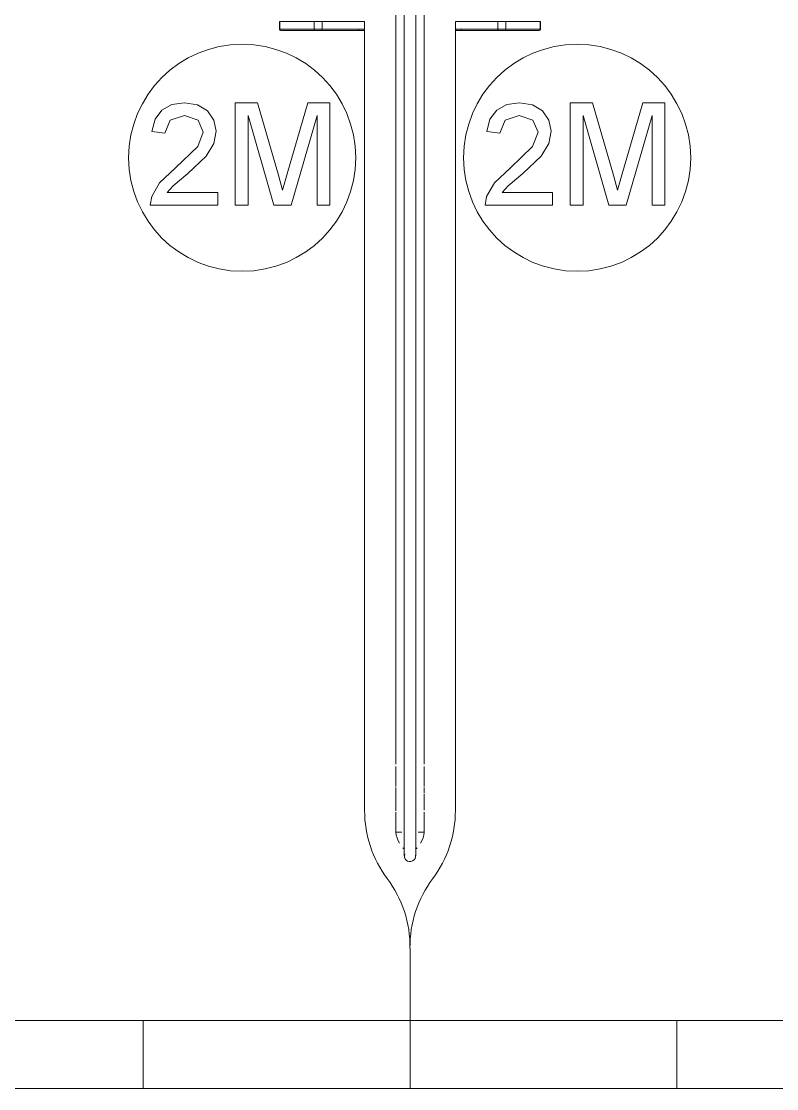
# Model space of a CAD drawing. Header units: millimetres. Extents: x 155927 to 295199, y -4084 to 97293.
# Drawn here: x 186627 to 187292, y 10669 to 11610 of the extents above; entities that cross this region are included whole.
import ezdxf

# ---------------------------------------------------------------- set-up
doc = ezdxf.new("R2010")
doc.units = ezdxf.units.MM
doc.header["$MEASUREMENT"] = 0
doc.layers.add('I-FURN', color=8, linetype='CONTINUOUS', lineweight=9)

msp = doc.modelspace()

# ---------------------------------------------------------------- linework, layer by layer
at = {"layer": 'I-FURN'}
for p, q in [((186956.45, 10955.41), (186956.45, 11793.59)), ((186963.98, 11793.59), (186963.98, 10955.41)), ((186973.98, 10955.41), (186973.98, 11793.59)), ((186981.51, 11793.59), (186981.51, 10955.41)), ((186854.14, 11609.67), (186854.14, 11602.67)), ((186854.32, 11609.67), (186854.14, 11609.67)), ((186854.14, 11609.67), (186854.14, 11602.67)), ((186854.14, 11609.67), (186854.14, 11602.67)), ((186854.32, 11602.67), (186854.14, 11602.67)), ((186854.32, 11602.67), (186854.32, 11609.67)), ((186884.6, 11609.67), (186854.32, 11609.67)), ((186884.6, 11602.67), (186854.32, 11602.67)), ((186884.6, 11602.67), (186884.6, 11609.67)), ((186891.52, 11609.67), (186884.6, 11609.67)), ((186891.52, 11602.67), (186884.6, 11602.67)), ((186891.52, 11602.67), (186891.52, 11609.67)), ((186928.98, 11609.67), (186891.52, 11609.67)), ((186928.98, 11602.67), (186891.52, 11602.67)), ((186923.99, 11602.67), (186923.99, 11601.67)), ((186928.98, 11602.67), (186928.98, 11609.67)), ((186928.98, 10914.5), (186928.98, 11602.67)), ((186928.98, 11602.67), (186928.98, 10914.5)), ((186928.99, 11602.67), (186928.99, 11609.67)), ((187008.97, 11609.67), (187008.97, 11602.67)), ((187008.98, 11602.67), (187008.98, 11609.67)), ((187046.43, 11609.67), (187008.98, 11609.67)), ((187008.98, 11602.67), (187008.98, 10914.5)), ((187008.98, 10914.5), (187008.98, 11602.67)), ((187046.43, 11602.67), (187008.98, 11602.67)), ((187013.97, 11601.67), (187013.97, 11602.67)), ((187046.43, 11602.67), (187046.43, 11609.67)), ((187053.35, 11609.67), (187046.43, 11609.67)), ((187053.35, 11602.67), (187046.43, 11602.67)), ((187053.35, 11602.67), (187053.35, 11609.67)), ((187083.63, 11609.67), (187053.35, 11609.67)), ((187083.63, 11602.67), (187053.35, 11602.67)), ((187083.63, 11602.67), (187083.63, 11609.67)), ((187083.81, 11609.67), (187083.63, 11609.67)), ((187083.81, 11602.67), (187083.63, 11602.67)), ((187083.81, 11602.67), (187083.81, 11609.67)), ((187083.81, 11602.67), (187083.81, 11609.67)), ((187083.81, 11609.67), (187083.81, 11602.67)), ((186854.51, 11601.9), (186854.48, 11601.92)), ((186855.14, 11601.67), (186885.42, 11601.67)), ((186855.14, 11601.67), (186885.42, 11601.67)), ((186923.99, 11601.67), (186885.42, 11601.67)), ((186885.42, 11601.67), (186890.95, 11601.67)), ((186890.95, 11601.67), (186927.98, 11601.67)), ((186927.98, 11601.67), (186923.99, 11601.67)), ((186927.98, 11601.67), (186927.99, 11601.67)), ((187013.97, 11601.67), (187009.97, 11601.67)), ((187009.97, 11601.67), (187047, 11601.67)), ((187052.53, 11601.67), (187013.97, 11601.67)), ((187047, 11601.67), (187052.53, 11601.67)), ((187052.53, 11601.67), (187082.81, 11601.67)), ((187052.53, 11601.67), (187082.81, 11601.67)), ((187083.48, 11601.93), (187083.45, 11601.9)), ((186759.13, 11536.43), (186750.33, 11531.54)), ((186770.49, 11538.05), (186759.13, 11536.43)), ((186781.94, 11536.24), (186770.49, 11538.05)), ((186834.57, 11538.05), (186815.13, 11538.05)), ((186815.13, 11538.05), (186815.13, 11447.64)), ((186853.07, 11474.33), (186834.57, 11538.05)), ((186879.03, 11538.05), (186860.84, 11475.43)), ((186898.47, 11538.05), (186879.03, 11538.05)), ((186898.47, 11447.64), (186898.47, 11538.05)), ((187054.13, 11536.43), (187045.33, 11531.54)), ((187065.49, 11538.05), (187054.13, 11536.43)), ((187076.94, 11536.24), (187065.49, 11538.05)), ((187129.57, 11538.05), (187110.13, 11538.05)), ((187110.13, 11538.05), (187110.13, 11447.64)), ((187148.07, 11474.33), (187129.57, 11538.05)), ((187174.03, 11538.05), (187155.84, 11475.43)), ((187193.47, 11538.05), (187174.03, 11538.05)), ((187193.47, 11447.64), (187193.47, 11538.05)), ((186750.33, 11531.54), (186744.41, 11523.56)), ((186790.72, 11530.81), (186781.94, 11536.24)), ((186796.31, 11522.7), (186790.72, 11530.81)), ((187045.33, 11531.54), (187039.41, 11523.56)), ((187085.72, 11530.81), (187076.94, 11536.24)), ((187091.31, 11522.7), (187085.72, 11530.81)), ((186744.41, 11523.56), (186741.67, 11512.63)), ((186752.97, 11511.21), (186757.72, 11522.62)), ((186757.72, 11522.62), (186770.25, 11526.75)), ((186770.25, 11526.75), (186782.27, 11522.53)), ((186782.27, 11522.53), (186786.87, 11512.16)), ((186798.17, 11512.85), (186796.31, 11522.7)), ((186826.43, 11447.64), (186826.43, 11526.75)), ((186826.43, 11526.75), (186849.14, 11447.64)), ((186864.46, 11447.64), (186887.17, 11526.75)), ((186887.17, 11526.75), (186887.17, 11447.64)), ((187039.41, 11523.56), (187036.67, 11512.63)), ((187047.97, 11511.21), (187052.72, 11522.62)), ((187052.72, 11522.62), (187065.25, 11526.75)), ((187065.25, 11526.75), (187077.27, 11522.53)), ((187077.27, 11522.53), (187081.87, 11512.16)), ((187093.17, 11512.85), (187091.31, 11522.7)), ((187121.43, 11447.64), (187121.43, 11526.75)), ((187121.43, 11526.75), (187144.14, 11447.64)), ((187159.46, 11447.64), (187182.17, 11526.75)), ((187182.17, 11526.75), (187182.17, 11447.64)), ((186741.67, 11512.63), (186752.97, 11511.21)), ((186786.87, 11512.16), (186781.99, 11499.36)), ((186796.16, 11502.13), (186798.17, 11512.85)), ((187036.67, 11512.63), (187047.97, 11511.21)), ((187081.87, 11512.16), (187076.99, 11499.36)), ((187091.16, 11502.13), (187093.17, 11512.85)), ((186781.99, 11499.36), (186762.48, 11480.53)), ((186789.49, 11491.05), (186796.16, 11502.13)), ((187076.99, 11499.36), (187057.48, 11480.53)), ((187084.49, 11491.05), (187091.16, 11502.13)), ((186773.3, 11475.57), (186789.49, 11491.05)), ((187068.3, 11475.57), (187084.49, 11491.05)), ((186762.48, 11480.53), (186748.33, 11467.43)), ((187057.48, 11480.53), (187043.33, 11467.43)), ((186760.3, 11464.69), (186773.3, 11475.57)), ((186856.8, 11461.02), (186853.07, 11474.33)), ((186860.84, 11475.43), (186856.8, 11461.02)), ((187055.3, 11464.69), (187068.3, 11475.57)), ((187151.8, 11461.02), (187148.07, 11474.33)), ((187155.84, 11475.43), (187151.8, 11461.02)), ((186748.33, 11467.43), (186741.47, 11455.43)), ((186755.2, 11458.94), (186760.3, 11464.69)), ((187043.33, 11467.43), (187036.47, 11455.43)), ((187050.2, 11458.94), (187055.3, 11464.69)), ((186741.47, 11455.43), (186740.25, 11447.64)), ((186799.59, 11458.94), (186755.2, 11458.94)), ((186799.59, 11447.64), (186799.59, 11458.94)), ((187036.47, 11455.43), (187035.25, 11447.64)), ((187094.59, 11458.94), (187050.2, 11458.94)), ((187094.59, 11447.64), (187094.59, 11458.94)), ((186740.25, 11447.64), (186799.59, 11447.64)), ((186815.13, 11447.64), (186826.43, 11447.64)), ((186849.14, 11447.64), (186864.46, 11447.64)), ((186887.17, 11447.64), (186898.47, 11447.64)), ((187035.25, 11447.64), (187094.59, 11447.64)), ((187110.13, 11447.64), (187121.43, 11447.64)), ((187144.14, 11447.64), (187159.46, 11447.64)), ((187182.17, 11447.64), (187193.47, 11447.64)), ((186963.98, 10955.41), (186963.98, 10952.17)), ((186973.98, 10954.53), (186973.98, 10955.41)), ((186973.98, 10951.3), (186973.98, 10954.53)), ((186956.48, 10935.65), (186956.48, 10953.37)), ((186963.98, 10952.17), (186963.98, 10948.94)), ((186963.98, 10948.94), (186963.98, 10945.72)), ((186963.98, 10945.72), (186963.98, 10942.52)), ((186973.98, 10948.07), (186973.98, 10951.3)), ((186973.98, 10944.86), (186973.98, 10948.07)), ((186973.98, 10941.66), (186973.98, 10944.86)), ((186981.48, 10953.37), (186981.48, 10935.65)), ((186956.45, 10930.02), (186956.45, 10934.92)), ((186963.98, 10942.52), (186963.98, 10939.33)), ((186963.98, 10939.33), (186963.98, 10936.18)), ((186963.98, 10936.18), (186963.98, 10933.05)), ((186973.98, 10938.48), (186973.98, 10941.66)), ((186973.98, 10935.33), (186973.98, 10938.48)), ((186973.98, 10932.21), (186973.98, 10935.33)), ((186981.51, 10934.92), (186981.51, 10930.02)), ((186956.48, 10914.31), (186956.48, 10930.16)), ((186963.98, 10933.05), (186963.98, 10929.96)), ((186963.98, 10929.96), (186963.98, 10926.91)), ((186963.98, 10926.91), (186963.98, 10923.9)), ((186973.98, 10929.13), (186973.98, 10932.21)), ((186973.98, 10926.09), (186973.98, 10929.13)), ((186973.98, 10923.1), (186973.98, 10926.09)), ((186981.48, 10929.13), (186981.48, 10914.87)), ((186963.98, 10923.9), (186963.98, 10920.95)), ((186963.98, 10920.95), (186963.98, 10918.05)), ((186963.98, 10918.05), (186963.98, 10915.21)), ((186973.98, 10920.16), (186973.98, 10923.1)), ((186973.98, 10917.27), (186973.98, 10920.16)), ((186973.98, 10914.45), (186973.98, 10917.27)), ((186956.48, 10895.41), (186956.48, 10912.98)), ((186963.98, 10915.21), (186963.98, 10912.43)), ((186963.98, 10912.43), (186963.98, 10909.72)), ((186963.98, 10909.72), (186963.98, 10907.09)), ((186963.98, 10907.09), (186963.98, 10904.53)), ((186973.98, 10911.69), (186973.98, 10914.45)), ((186973.98, 10909), (186973.98, 10911.69)), ((186973.98, 10906.39), (186973.98, 10909)), ((186981.48, 10912.98), (186981.48, 10895.41)), ((186956.45, 10899.98), (186956.45, 10901.04)), ((186963.98, 10904.53), (186963.98, 10902.06)), ((186963.98, 10902.06), (186963.98, 10899.67)), ((186963.98, 10899.67), (186963.98, 10897.37)), ((186963.98, 10897.37), (186963.98, 10895.16)), ((186973.98, 10903.86), (186973.98, 10906.39)), ((186973.98, 10901.4), (186973.98, 10903.86)), ((186973.98, 10899.04), (186973.98, 10901.4)), ((186973.98, 10896.76), (186973.98, 10899.04)), ((186981.51, 10901.04), (186981.51, 10899.98)), ((186956.48, 10895.41), (186961.71, 10895.41)), ((186963.98, 10895.16), (186963.98, 10893.05)), ((186963.98, 10893.05), (186963.98, 10891.04)), ((186963.98, 10891.04), (186963.98, 10889.13)), ((186963.98, 10889.13), (186963.98, 10887.32)), ((186973.98, 10894.58), (186973.98, 10896.76)), ((186973.98, 10892.49), (186973.98, 10894.58)), ((186973.98, 10890.51), (186973.98, 10892.49)), ((186973.98, 10888.63), (186973.98, 10890.51)), ((186973.98, 10886.86), (186973.98, 10888.63)), ((186976.29, 10895.41), (186981.48, 10895.41)), ((186963.98, 10887.32), (186963.98, 10885.63)), ((186963.98, 10885.63), (186963.98, 10884.05)), ((186963.98, 10884.05), (186963.98, 10882.58)), ((186963.98, 10882.58), (186963.98, 10881.23)), ((186963.98, 10881.23), (186963.98, 10880)), ((186963.98, 10880), (186963.98, 10878.88)), ((186963.98, 10878.88), (186963.98, 10877.89)), ((186973.98, 10885.19), (186973.98, 10886.86)), ((186973.98, 10883.64), (186973.98, 10885.19)), ((186973.98, 10882.2), (186973.98, 10883.64)), ((186973.98, 10880.88), (186973.98, 10882.2)), ((186973.98, 10879.68), (186973.98, 10880.88)), ((186973.98, 10878.6), (186973.98, 10879.68)), ((186973.98, 10877.65), (186973.98, 10878.6)), ((186963.98, 10877.89), (186963.98, 10877.03)), ((186963.98, 10877.03), (186963.98, 10876.29)), ((186963.98, 10876.29), (186963.98, 10875.67)), ((186963.98, 10875.67), (186963.98, 10875.19)), ((186963.98, 10875.19), (186963.98, 10874.83)), ((186963.98, 10874.83), (186963.98, 10874.6)), ((186963.98, 10874.6), (186963.98, 10874.5)), ((186963.98, 10874.5), (186963.98, 10874.5)), ((186973.98, 10876.82), (186973.98, 10877.65)), ((186973.98, 10876.11), (186973.98, 10876.82)), ((186973.98, 10875.53), (186973.98, 10876.11)), ((186973.98, 10875.08), (186973.98, 10875.53)), ((186973.98, 10874.76), (186973.98, 10875.08)), ((186973.98, 10874.56), (186973.98, 10874.76)), ((186973.98, 10874.5), (186973.98, 10874.56)), ((186968.98, 10669.5), (186968.98, 10793.39)), ((186968.98, 10793.39), (186968.98, 10669.5)), ((186968.98, 10793.39), (186968.98, 10669.5)), ((186968.98, 10669.5), (186968.98, 10793.39)), ((187728.98, 10729.5), (186208.98, 10729.5)), ((186603.98, 10729.5), (186733.98, 10729.5)), ((186733.98, 10729.5), (187203.98, 10729.5)), ((186733.98, 10669.5), (186733.98, 10729.5)), ((186733.98, 10669.5), (186733.98, 10729.5)), ((187203.98, 10729.5), (187334.34, 10729.5)), ((187203.98, 10669.5), (187203.98, 10729.5)), ((187203.98, 10669.5), (187203.98, 10729.5)), ((186168.98, 10669.5), (186968.98, 10669.5)), ((186968.98, 10669.5), (186168.98, 10669.5)), ((186208.98, 10669.5), (187728.98, 10669.5)), ((186733.98, 10669.5), (186603.98, 10669.5)), ((187203.98, 10669.5), (186733.98, 10669.5)), ((186968.98, 10669.5), (187768.98, 10669.5)), ((187768.98, 10669.5), (186968.98, 10669.5)), ((187334.34, 10669.5), (187203.98, 10669.5))]:
    msp.add_line(p, q, dxfattribs=at)
at = {"layer": 'I-FURN', "flags": 128}
for points in [[(186854.28, 11602.17), (186854.26, 11602.2), (186854.24, 11602.24), (186854.22, 11602.27), (186854.21, 11602.31), (186854.19, 11602.35), (186854.18, 11602.39), (186854.17, 11602.43), (186854.16, 11602.46), (186854.15, 11602.5), (186854.15, 11602.54), (186854.14, 11602.58), (186854.14, 11602.62), (186854.14, 11602.66), (186854.14, 11602.67)], [(186928.99, 11602.67), (186928.99, 11602.63), (186928.98, 11602.59), (186928.98, 11602.55), (186928.97, 11602.51), (186928.97, 11602.47), (186928.96, 11602.44), (186928.95, 11602.4), (186928.94, 11602.36), (186928.92, 11602.32), (186928.91, 11602.28), (186928.89, 11602.25), (186928.87, 11602.21), (186928.85, 11602.18), (186928.83, 11602.14), (186928.81, 11602.11), (186928.79, 11602.08), (186928.76, 11602.04), (186928.74, 11602.01), (186928.71, 11601.98), (186928.68, 11601.96), (186928.65, 11601.93), (186928.62, 11601.9), (186928.59, 11601.88), (186928.56, 11601.85), (186928.53, 11601.83), (186928.49, 11601.81), (186928.46, 11601.79), (186928.42, 11601.77), (186928.39, 11601.76), (186928.35, 11601.74), (186928.31, 11601.73), (186928.27, 11601.72), (186928.23, 11601.7), (186928.2, 11601.7), (186928.16, 11601.69), (186928.12, 11601.68), (186928.08, 11601.68), (186928.04, 11601.67), (186928, 11601.67), (186927.99, 11601.67)], [(187009.97, 11601.67), (187009.93, 11601.67), (187009.89, 11601.68), (187009.85, 11601.68), (187009.81, 11601.69), (187009.77, 11601.69), (187009.73, 11601.7), (187009.69, 11601.71), (187009.65, 11601.72), (187009.61, 11601.74), (187009.58, 11601.75), (187009.54, 11601.77), (187009.51, 11601.79), (187009.47, 11601.81), (187009.44, 11601.83), (187009.4, 11601.85), (187009.37, 11601.87), (187009.34, 11601.9), (187009.31, 11601.92), (187009.28, 11601.95), (187009.25, 11601.98), (187009.22, 11602.01), (187009.2, 11602.04), (187009.17, 11602.07), (187009.15, 11602.1), (187009.13, 11602.13), (187009.1, 11602.17), (187009.09, 11602.2), (187009.07, 11602.24), (187009.05, 11602.27), (187009.04, 11602.31), (187009.02, 11602.35), (187009.01, 11602.39), (187009, 11602.43), (187008.99, 11602.46), (187008.98, 11602.5), (187008.98, 11602.54), (187008.97, 11602.58), (187008.97, 11602.62), (187008.97, 11602.66), (187008.97, 11602.67)], [(187083.81, 11602.67), (187083.81, 11602.63), (187083.81, 11602.59), (187083.81, 11602.55), (187083.8, 11602.51), (187083.79, 11602.47), (187083.78, 11602.44), (187083.77, 11602.4), (187083.76, 11602.36), (187083.75, 11602.32), (187083.73, 11602.28), (187083.72, 11602.25), (187083.7, 11602.21), (187083.68, 11602.18)], [(186885.42, 11601.67), (186885.51, 11601.67), (186885.61, 11601.67), (186885.72, 11601.67), (186885.83, 11601.67), (186885.94, 11601.67), (186886.06, 11601.67), (186886.18, 11601.67), (186886.31, 11601.67), (186886.44, 11601.67), (186886.57, 11601.67), (186886.71, 11601.67), (186886.85, 11601.67), (186886.99, 11601.67), (186887.14, 11601.67), (186887.29, 11601.67), (186887.44, 11601.67), (186887.59, 11601.67), (186887.75, 11601.67), (186887.9, 11601.67), (186888.06, 11601.67), (186888.22, 11601.67), (186888.38, 11601.67), (186888.54, 11601.67), (186888.7, 11601.67), (186888.86, 11601.67), (186889.02, 11601.67), (186889.17, 11601.67), (186889.33, 11601.67), (186889.49, 11601.67), (186889.65, 11601.67), (186889.8, 11601.67), (186889.95, 11601.67), (186890.1, 11601.67), (186890.25, 11601.67), (186890.4, 11601.67), (186890.54, 11601.67), (186890.68, 11601.67), (186890.82, 11601.67), (186890.95, 11601.67)], [(186890.95, 11601.67), (186893.73, 11601.67), (186896.43, 11601.67), (186899.05, 11601.67), (186901.57, 11601.67), (186904, 11601.67), (186906.33, 11601.67), (186908.56, 11601.67), (186910.68, 11601.67), (186912.7, 11601.67), (186914.6, 11601.67), (186916.39, 11601.67), (186918.06, 11601.67), (186919.61, 11601.67), (186921.03, 11601.67), (186922.34, 11601.67), (186923.51, 11601.67), (186924.55, 11601.67), (186925.47, 11601.67), (186926.25, 11601.67), (186926.9, 11601.67), (186927.41, 11601.67), (186927.79, 11601.67), (186927.98, 11601.67)], [(186927.99, 11601.67), (186927.98, 11601.67), (186927.97, 11601.67), (186927.96, 11601.67), (186927.94, 11601.67), (186927.91, 11601.67), (186927.87, 11601.67), (186927.83, 11601.67), (186927.78, 11601.67), (186927.73, 11601.67), (186927.67, 11601.67), (186927.61, 11601.67), (186927.53, 11601.67), (186927.46, 11601.67), (186927.38, 11601.67), (186927.29, 11601.67), (186927.19, 11601.67), (186927.1, 11601.67), (186926.99, 11601.67), (186926.89, 11601.67), (186926.77, 11601.67), (186926.66, 11601.67), (186926.53, 11601.67), (186926.41, 11601.67), (186926.28, 11601.67), (186926.15, 11601.67), (186926.01, 11601.67), (186925.87, 11601.67), (186925.73, 11601.67), (186925.58, 11601.67), (186925.44, 11601.67), (186925.29, 11601.67), (186925.13, 11601.67), (186924.98, 11601.67), (186924.82, 11601.67), (186924.67, 11601.67), (186924.51, 11601.67), (186924.35, 11601.67), (186924.19, 11601.67), (186924.03, 11601.67), (186923.99, 11601.67)], [(187013.97, 11601.67), (187013.81, 11601.67), (187013.65, 11601.67), (187013.49, 11601.67), (187013.33, 11601.67), (187013.17, 11601.67), (187013.02, 11601.67), (187012.86, 11601.67), (187012.71, 11601.67), (187012.56, 11601.67), (187012.41, 11601.67), (187012.26, 11601.67), (187012.12, 11601.67), (187011.98, 11601.67), (187011.84, 11601.67), (187011.71, 11601.67), (187011.58, 11601.67), (187011.45, 11601.67), (187011.33, 11601.67), (187011.21, 11601.67), (187011.1, 11601.67), (187010.99, 11601.67), (187010.88, 11601.67), (187010.78, 11601.67), (187010.69, 11601.67), (187010.6, 11601.67), (187010.52, 11601.67), (187010.44, 11601.67), (187010.37, 11601.67), (187010.3, 11601.67), (187010.24, 11601.67), (187010.18, 11601.67), (187010.14, 11601.67), (187010.09, 11601.67), (187010.06, 11601.67), (187010.03, 11601.67), (187010, 11601.67), (187009.98, 11601.67), (187009.97, 11601.67), (187009.97, 11601.67)], [(187009.97, 11601.67), (187009.97, 11601.67), (187009.97, 11601.67)], [(187009.97, 11601.67), (187010.25, 11601.67), (187010.67, 11601.67), (187011.22, 11601.67), (187011.9, 11601.67), (187012.72, 11601.67), (187013.67, 11601.67), (187014.74, 11601.67), (187015.95, 11601.67), (187017.29, 11601.67), (187018.75, 11601.67), (187020.33, 11601.67), (187022.03, 11601.67), (187023.85, 11601.67), (187025.78, 11601.67), (187027.83, 11601.67), (187029.98, 11601.67), (187032.24, 11601.67), (187034.59, 11601.67), (187037.05, 11601.67), (187039.6, 11601.67), (187042.23, 11601.67), (187044.95, 11601.67), (187047, 11601.67)], [(187047, 11601.67), (187047.13, 11601.67), (187047.27, 11601.67), (187047.41, 11601.67), (187047.55, 11601.67), (187047.7, 11601.67), (187047.85, 11601.67), (187048, 11601.67), (187048.15, 11601.67), (187048.31, 11601.67), (187048.46, 11601.67), (187048.62, 11601.67), (187048.78, 11601.67), (187048.94, 11601.67), (187049.1, 11601.67), (187049.26, 11601.67), (187049.42, 11601.67), (187049.58, 11601.67), (187049.74, 11601.67), (187049.89, 11601.67), (187050.05, 11601.67), (187050.21, 11601.67), (187050.36, 11601.67), (187050.52, 11601.67), (187050.67, 11601.67), (187050.82, 11601.67), (187050.96, 11601.67), (187051.1, 11601.67), (187051.25, 11601.67), (187051.38, 11601.67), (187051.52, 11601.67), (187051.65, 11601.67), (187051.77, 11601.67), (187051.9, 11601.67), (187052.01, 11601.67), (187052.13, 11601.67), (187052.24, 11601.67), (187052.34, 11601.67), (187052.44, 11601.67), (187052.53, 11601.67)]]:
    msp.add_lwpolyline(points, dxfattribs=at)
at = {"layer": 'I-FURN'}
for centre, radius, start, end in [((186821.19, 11489.52), 100, 0, 180), ((187116.19, 11489.52), 100, 0, 180), ((186821.19, 11489.52), 100, 180, 0), ((187116.19, 11489.52), 100, 180, 0), ((187028.98, 10914.5), 100, 180, 216.8699), ((187028.98, 10914.5), 100, 180, 216.8699), ((186908.98, 10914.5), 100, 323.1301, 0), ((186908.98, 10914.5), 100, 323.1301, 0), ((186979.94, 10897.74), 23.6, 185.66638, 210.85638), ((186958.02, 10897.74), 23.6, 329.14362, 354.33362), ((186968.98, 10887.36), 8.51, 223.45137, 234.45946), ((186968.98, 10887.36), 8.51, 305.54054, 316.54863), ((186968.98, 10874.5), 5, 158.17478, 6.91519), ((186868.95, 10794.48), 100.03, 359.37439, 36.8699), ((186868.95, 10794.48), 100.03, 359.37439, 36.8699), ((187069, 10794.48), 100.03, 143.1301, 180.62561), ((187069, 10794.48), 100.03, 143.1301, 180.62561)]:
    msp.add_arc(centre, radius, start, end, dxfattribs=at)
for centre, major_axis, ratio, start_param, end_param in [((186855.14, 11602.67), (0, -1), 0.819152, 4.712389, 6.283185), ((186885.42, 11602.67), (0, -1), 0.819152, 4.712389, 6.283185), ((186890.95, 11602.67), (0, -1), 0.56467, 0, 1.570796), ((186927.98, 11602.67), (0, -1), 0.998113, 0, 1.570796), ((187009.97, 11602.67), (0, 1), 0.998113, 1.570796, 3.141593), ((187047, 11602.67), (0, 1), 0.56467, 1.570796, 3.141593), ((187052.53, 11602.67), (0, 1), 0.819152, 3.141593, 4.712389), ((187082.81, 11602.67), (0, -1), 0.819152, 0, 1.570796)]:
    msp.add_ellipse(centre, major_axis=major_axis, ratio=ratio, start_param=start_param, end_param=end_param, dxfattribs=at)

doc.saveas('drawing.dxf')
